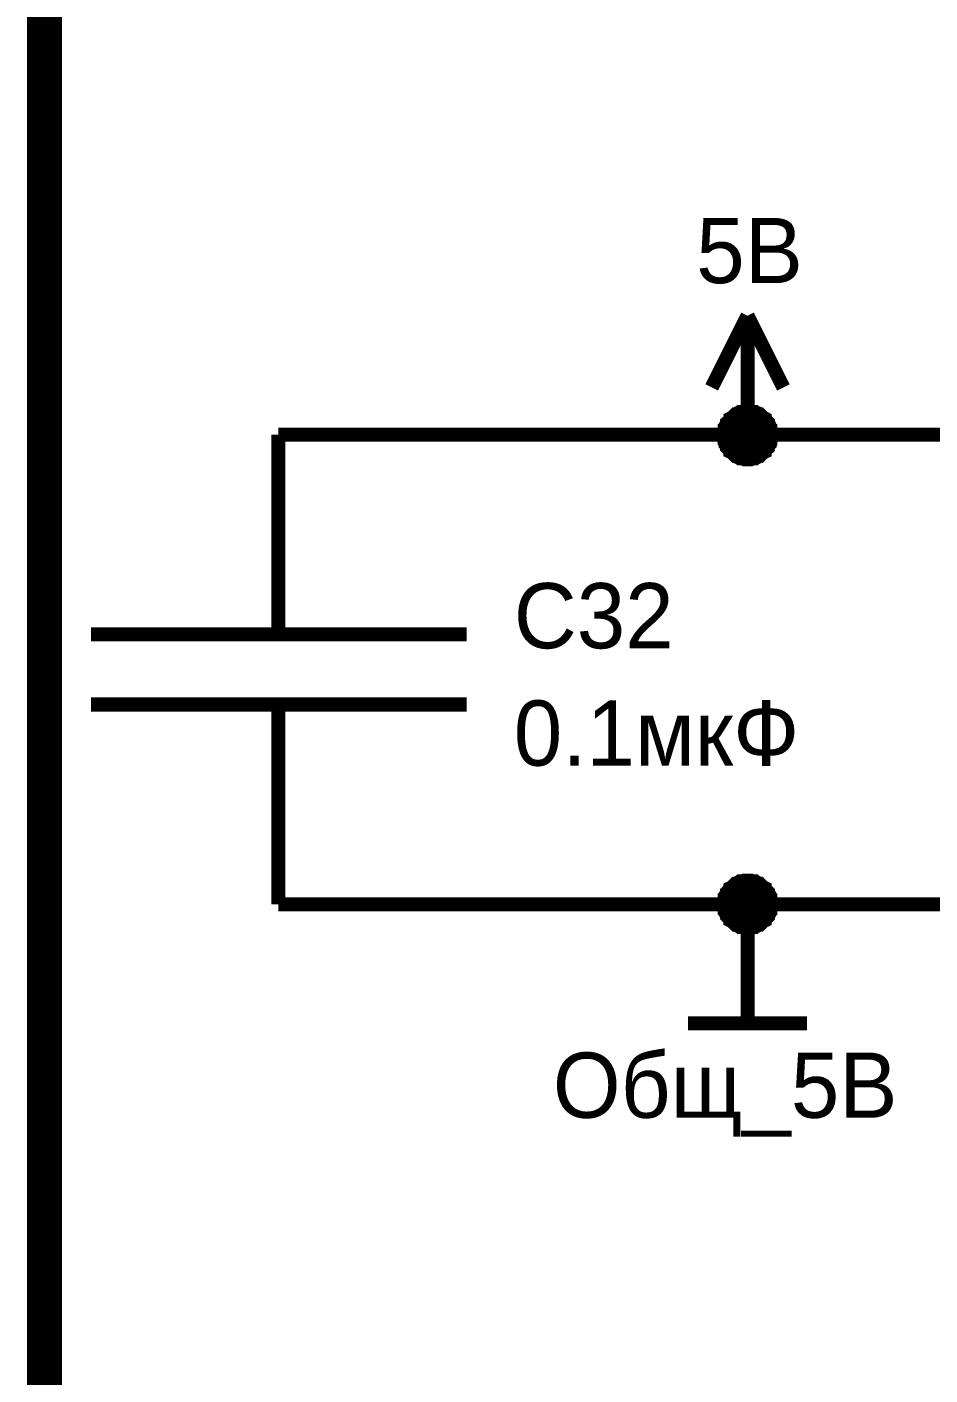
# Model space of a CAD drawing. Extents: x 0 to 594, y 0 to 420.
# Drawn here: x 234.67 to 253.92, y 242.46 to 271.19 of the extents above; entities that cross this region are included whole.
import ezdxf

# ---------------------------------------------------------------- set-up
doc = ezdxf.new("R2010")
doc.units = 0
doc.layers.add('SHEET', color=255, linetype='CONTINUOUS')

msp = doc.modelspace()

# ---------------------------------------------------------------- linework, layer by layer
at = {"layer": 'SHEET'}
for points, const_width in [([(235.044, 302.492), (235.044, 202.495)], 0.749), ([(250.029, 265.036), (249.265, 263.508)], 0.3), ([(250.029, 265.036), (250.793, 263.508)], 0.3), ([(250.029, 262.5), (250.029, 265.036)], 0.3), ([(249.526, 262.5), (249.526, 262.517), (249.526, 262.552), (249.526, 262.569), (249.543, 262.604), (249.543, 262.622), (249.543, 262.656), (249.561, 262.674), (249.561, 262.691), (249.578, 262.726), (249.595, 262.743), (249.595, 262.761), (249.613, 262.778), (249.63, 262.795), (249.647, 262.813), (249.665, 262.83), (249.665, 262.847), (249.699, 262.865), (249.717, 262.882), (249.734, 262.9), (249.752, 262.917), (249.769, 262.934), (249.786, 262.934), (249.804, 262.952), (249.838, 262.969), (249.856, 262.969), (249.873, 262.986), (249.908, 262.986), (249.925, 262.986), (249.96, 263.004), (249.977, 263.004), (250.012, 263.004), (250.029, 263.004)], 0.3), ([(249.526, 262.5), (249.526, 262.517), (249.526, 262.552), (249.526, 262.569), (249.543, 262.604), (249.543, 262.622), (249.543, 262.656), (249.561, 262.674), (249.561, 262.691), (249.578, 262.726), (249.595, 262.743), (249.595, 262.761), (249.613, 262.778), (249.63, 262.795), (249.647, 262.813), (249.665, 262.83), (249.665, 262.847), (249.699, 262.865), (249.717, 262.882), (249.734, 262.9), (249.752, 262.917), (249.769, 262.934), (249.786, 262.934), (249.804, 262.952), (249.838, 262.969), (249.856, 262.969), (249.873, 262.986), (249.908, 262.986), (249.925, 262.986), (249.96, 263.004), (249.977, 263.004), (250.012, 263.004), (250.029, 263.004)], 0.3), ([(249.526, 262.5), (249.526, 262.517), (249.526, 262.552), (249.526, 262.569), (249.543, 262.604), (249.543, 262.622), (249.543, 262.656), (249.561, 262.674), (249.561, 262.691), (249.578, 262.726), (249.595, 262.743), (249.595, 262.761), (249.613, 262.778), (249.63, 262.795), (249.647, 262.813), (249.665, 262.83), (249.665, 262.847), (249.699, 262.865), (249.717, 262.882), (249.734, 262.9), (249.752, 262.917), (249.769, 262.934), (249.786, 262.934), (249.804, 262.952), (249.838, 262.969), (249.856, 262.969), (249.873, 262.986), (249.908, 262.986), (249.925, 262.986), (249.96, 263.004), (249.977, 263.004), (250.012, 263.004), (250.029, 263.004)], 0.0991), ([(249.526, 262.5), (249.526, 262.517), (249.526, 262.552), (249.526, 262.569), (249.543, 262.604), (249.543, 262.622), (249.543, 262.656), (249.561, 262.674), (249.561, 262.691), (249.578, 262.726), (249.595, 262.743), (249.595, 262.761), (249.613, 262.778), (249.63, 262.795), (249.647, 262.813), (249.665, 262.83), (249.665, 262.847), (249.699, 262.865), (249.717, 262.882), (249.734, 262.9), (249.752, 262.917), (249.769, 262.934), (249.786, 262.934), (249.804, 262.952), (249.838, 262.969), (249.856, 262.969), (249.873, 262.986), (249.908, 262.986), (249.925, 262.986), (249.96, 263.004), (249.977, 263.004), (250.012, 263.004), (250.029, 263.004)], 0.0991), ([(250.029, 263.004), (250.029, 263.004)], 0.3), ([(250.029, 263.004), (250.047, 263.004), (250.082, 263.004), (250.099, 263.004), (250.134, 262.986), (250.151, 262.986), (250.186, 262.986), (250.203, 262.969), (250.22, 262.969), (250.255, 262.952), (250.273, 262.934), (250.29, 262.934), (250.307, 262.917), (250.325, 262.9), (250.342, 262.882), (250.359, 262.865), (250.394, 262.847), (250.394, 262.83), (250.411, 262.813), (250.429, 262.795), (250.446, 262.778), (250.464, 262.761), (250.464, 262.743), (250.481, 262.726), (250.498, 262.691), (250.498, 262.674), (250.516, 262.656), (250.516, 262.622), (250.516, 262.604), (250.533, 262.569), (250.533, 262.552), (250.533, 262.517), (250.533, 262.5)], 0.3), ([(250.029, 263.004), (250.029, 263.004)], 0.3), ([(250.029, 263.004), (250.047, 263.004), (250.082, 263.004), (250.099, 263.004), (250.134, 262.986), (250.151, 262.986), (250.186, 262.986), (250.203, 262.969), (250.22, 262.969), (250.255, 262.952), (250.273, 262.934), (250.29, 262.934), (250.307, 262.917), (250.325, 262.9), (250.342, 262.882), (250.359, 262.865), (250.394, 262.847), (250.394, 262.83), (250.411, 262.813), (250.429, 262.795), (250.446, 262.778), (250.464, 262.761), (250.464, 262.743), (250.481, 262.726), (250.498, 262.691), (250.498, 262.674), (250.516, 262.656), (250.516, 262.622), (250.516, 262.604), (250.533, 262.569), (250.533, 262.552), (250.533, 262.517), (250.533, 262.5)], 0.3), ([(250.029, 263.004), (250.029, 263.004)], 0.0991), ([(250.029, 263.004), (250.047, 263.004), (250.082, 263.004), (250.099, 263.004), (250.134, 262.986), (250.151, 262.986), (250.186, 262.986), (250.203, 262.969), (250.22, 262.969), (250.255, 262.952), (250.273, 262.934), (250.29, 262.934), (250.307, 262.917), (250.325, 262.9), (250.342, 262.882), (250.359, 262.865), (250.394, 262.847), (250.394, 262.83), (250.411, 262.813), (250.429, 262.795), (250.446, 262.778), (250.464, 262.761), (250.464, 262.743), (250.481, 262.726), (250.498, 262.691), (250.498, 262.674), (250.516, 262.656), (250.516, 262.622), (250.516, 262.604), (250.533, 262.569), (250.533, 262.552), (250.533, 262.517), (250.533, 262.5)], 0.0991), ([(250.029, 263.004), (250.029, 263.004)], 0.0991), ([(250.029, 263.004), (250.047, 263.004), (250.082, 263.004), (250.099, 263.004), (250.134, 262.986), (250.151, 262.986), (250.186, 262.986), (250.203, 262.969), (250.22, 262.969), (250.255, 262.952), (250.273, 262.934), (250.29, 262.934), (250.307, 262.917), (250.325, 262.9), (250.342, 262.882), (250.359, 262.865), (250.394, 262.847), (250.394, 262.83), (250.411, 262.813), (250.429, 262.795), (250.446, 262.778), (250.464, 262.761), (250.464, 262.743), (250.481, 262.726), (250.498, 262.691), (250.498, 262.674), (250.516, 262.656), (250.516, 262.622), (250.516, 262.604), (250.533, 262.569), (250.533, 262.552), (250.533, 262.517), (250.533, 262.5)], 0.0991), ([(240.028, 258.244), (240.028, 262.5)], 0.3), ([(267.515, 262.5), (260.031, 262.5), (260.031, 262.5), (240.028, 262.5)], 0.3), ([(250.029, 261.979), (250.012, 261.979), (249.977, 261.979), (249.96, 261.979), (249.925, 261.996), (249.908, 261.996), (249.873, 261.996), (249.856, 262.014), (249.838, 262.014), (249.804, 262.031), (249.786, 262.048), (249.769, 262.048), (249.752, 262.066), (249.734, 262.083), (249.717, 262.1), (249.699, 262.118), (249.665, 262.135), (249.665, 262.153), (249.647, 262.17), (249.63, 262.187), (249.613, 262.205), (249.595, 262.222), (249.595, 262.257), (249.578, 262.274), (249.561, 262.292), (249.561, 262.326), (249.543, 262.344), (249.543, 262.361), (249.543, 262.396), (249.526, 262.413), (249.526, 262.448), (249.526, 262.465), (249.526, 262.5)], 0.3), ([(249.526, 262.5), (249.526, 262.5)], 0.3), ([(250.029, 261.979), (250.012, 261.979), (249.977, 261.979), (249.96, 261.979), (249.925, 261.996), (249.908, 261.996), (249.873, 261.996), (249.856, 262.014), (249.838, 262.014), (249.804, 262.031), (249.786, 262.048), (249.769, 262.048), (249.752, 262.066), (249.734, 262.083), (249.717, 262.1), (249.699, 262.118), (249.665, 262.135), (249.665, 262.153), (249.647, 262.17), (249.63, 262.187), (249.613, 262.205), (249.595, 262.222), (249.595, 262.257), (249.578, 262.274), (249.561, 262.292), (249.561, 262.326), (249.543, 262.344), (249.543, 262.361), (249.543, 262.396), (249.526, 262.413), (249.526, 262.448), (249.526, 262.465), (249.526, 262.5)], 0.3), ([(249.526, 262.5), (249.526, 262.5)], 0.3), ([(250.533, 262.5), (250.533, 262.465), (250.533, 262.448), (250.533, 262.413), (250.516, 262.396), (250.516, 262.361), (250.516, 262.344), (250.498, 262.326), (250.498, 262.292), (250.481, 262.274), (250.464, 262.257), (250.464, 262.222), (250.446, 262.205), (250.429, 262.187), (250.411, 262.17), (250.394, 262.153), (250.394, 262.135), (250.359, 262.118), (250.342, 262.1), (250.325, 262.083), (250.307, 262.066), (250.29, 262.048), (250.273, 262.048), (250.255, 262.031), (250.22, 262.014), (250.203, 262.014), (250.186, 261.996), (250.151, 261.996), (250.134, 261.996), (250.099, 261.979), (250.082, 261.979), (250.047, 261.979), (250.029, 261.979)], 0.3), ([(250.533, 262.5), (250.533, 262.465), (250.533, 262.448), (250.533, 262.413), (250.516, 262.396), (250.516, 262.361), (250.516, 262.344), (250.498, 262.326), (250.498, 262.292), (250.481, 262.274), (250.464, 262.257), (250.464, 262.222), (250.446, 262.205), (250.429, 262.187), (250.411, 262.17), (250.394, 262.153), (250.394, 262.135), (250.359, 262.118), (250.342, 262.1), (250.325, 262.083), (250.307, 262.066), (250.29, 262.048), (250.273, 262.048), (250.255, 262.031), (250.22, 262.014), (250.203, 262.014), (250.186, 261.996), (250.151, 261.996), (250.134, 261.996), (250.099, 261.979), (250.082, 261.979), (250.047, 261.979), (250.029, 261.979)], 0.3), ([(250.533, 262.5), (250.533, 262.5), (250.533, 262.5), (250.533, 262.5), (250.533, 262.5), (250.533, 262.5), (250.533, 262.5), (250.533, 262.5), (250.533, 262.5), (250.533, 262.5), (250.533, 262.5), (250.533, 262.5), (250.533, 262.5), (250.533, 262.5), (250.533, 262.5), (250.533, 262.5), (250.533, 262.5), (250.533, 262.5), (250.533, 262.5), (250.533, 262.5), (250.533, 262.5), (250.533, 262.5), (250.533, 262.5), (250.533, 262.5), (250.533, 262.5), (250.533, 262.5), (250.533, 262.5), (250.533, 262.5), (250.533, 262.5), (250.533, 262.5), (250.533, 262.5), (250.533, 262.5), (250.533, 262.5)], 0.3), ([(250.533, 262.5), (250.533, 262.5)], 0.3), ([(250.533, 262.5), (250.533, 262.5), (250.533, 262.5), (250.533, 262.5), (250.533, 262.5), (250.533, 262.5), (250.533, 262.5), (250.533, 262.5), (250.533, 262.5), (250.533, 262.5), (250.533, 262.5), (250.533, 262.5), (250.533, 262.5), (250.533, 262.5), (250.533, 262.5), (250.533, 262.5), (250.533, 262.5), (250.533, 262.5), (250.533, 262.5), (250.533, 262.5), (250.533, 262.5), (250.533, 262.5), (250.533, 262.5), (250.533, 262.5), (250.533, 262.5), (250.533, 262.5), (250.533, 262.5), (250.533, 262.5), (250.533, 262.5), (250.533, 262.5), (250.533, 262.5), (250.533, 262.5), (250.533, 262.5)], 0.3), ([(250.533, 262.5), (250.533, 262.5)], 0.3), ([(250.029, 261.979), (250.012, 261.979), (249.977, 261.979), (249.96, 261.979), (249.925, 261.996), (249.908, 261.996), (249.873, 261.996), (249.856, 262.014), (249.838, 262.014), (249.804, 262.031), (249.786, 262.048), (249.769, 262.048), (249.752, 262.066), (249.734, 262.083), (249.717, 262.1), (249.699, 262.118), (249.665, 262.135), (249.665, 262.153), (249.647, 262.17), (249.63, 262.187), (249.613, 262.205), (249.595, 262.222), (249.595, 262.257), (249.578, 262.274), (249.561, 262.292), (249.561, 262.326), (249.543, 262.344), (249.543, 262.361), (249.543, 262.396), (249.526, 262.413), (249.526, 262.448), (249.526, 262.465), (249.526, 262.5)], 0.0991), ([(249.526, 262.5), (249.526, 262.5)], 0.0991), ([(250.029, 261.979), (250.012, 261.979), (249.977, 261.979), (249.96, 261.979), (249.925, 261.996), (249.908, 261.996), (249.873, 261.996), (249.856, 262.014), (249.838, 262.014), (249.804, 262.031), (249.786, 262.048), (249.769, 262.048), (249.752, 262.066), (249.734, 262.083), (249.717, 262.1), (249.699, 262.118), (249.665, 262.135), (249.665, 262.153), (249.647, 262.17), (249.63, 262.187), (249.613, 262.205), (249.595, 262.222), (249.595, 262.257), (249.578, 262.274), (249.561, 262.292), (249.561, 262.326), (249.543, 262.344), (249.543, 262.361), (249.543, 262.396), (249.526, 262.413), (249.526, 262.448), (249.526, 262.465), (249.526, 262.5)], 0.0991), ([(249.526, 262.5), (249.526, 262.5)], 0.0991), ([(250.533, 262.5), (250.533, 262.465), (250.533, 262.448), (250.533, 262.413), (250.516, 262.396), (250.516, 262.361), (250.516, 262.344), (250.498, 262.326), (250.498, 262.292), (250.481, 262.274), (250.464, 262.257), (250.464, 262.222), (250.446, 262.205), (250.429, 262.187), (250.411, 262.17), (250.394, 262.153), (250.394, 262.135), (250.359, 262.118), (250.342, 262.1), (250.325, 262.083), (250.307, 262.066), (250.29, 262.048), (250.273, 262.048), (250.255, 262.031), (250.22, 262.014), (250.203, 262.014), (250.186, 261.996), (250.151, 261.996), (250.134, 261.996), (250.099, 261.979), (250.082, 261.979), (250.047, 261.979), (250.029, 261.979)], 0.0991), ([(250.533, 262.5), (250.533, 262.465), (250.533, 262.448), (250.533, 262.413), (250.516, 262.396), (250.516, 262.361), (250.516, 262.344), (250.498, 262.326), (250.498, 262.292), (250.481, 262.274), (250.464, 262.257), (250.464, 262.222), (250.446, 262.205), (250.429, 262.187), (250.411, 262.17), (250.394, 262.153), (250.394, 262.135), (250.359, 262.118), (250.342, 262.1), (250.325, 262.083), (250.307, 262.066), (250.29, 262.048), (250.273, 262.048), (250.255, 262.031), (250.22, 262.014), (250.203, 262.014), (250.186, 261.996), (250.151, 261.996), (250.134, 261.996), (250.099, 261.979), (250.082, 261.979), (250.047, 261.979), (250.029, 261.979)], 0.0991), ([(250.533, 262.5), (250.533, 262.5), (250.533, 262.5), (250.533, 262.5), (250.533, 262.5), (250.533, 262.5), (250.533, 262.5), (250.533, 262.5), (250.533, 262.5), (250.533, 262.5), (250.533, 262.5), (250.533, 262.5), (250.533, 262.5), (250.533, 262.5), (250.533, 262.5), (250.533, 262.5), (250.533, 262.5), (250.533, 262.5), (250.533, 262.5), (250.533, 262.5), (250.533, 262.5), (250.533, 262.5), (250.533, 262.5), (250.533, 262.5), (250.533, 262.5), (250.533, 262.5), (250.533, 262.5), (250.533, 262.5), (250.533, 262.5), (250.533, 262.5), (250.533, 262.5), (250.533, 262.5), (250.533, 262.5)], 0.0991), ([(250.533, 262.5), (250.533, 262.5)], 0.0991), ([(250.533, 262.5), (250.533, 262.5), (250.533, 262.5), (250.533, 262.5), (250.533, 262.5), (250.533, 262.5), (250.533, 262.5), (250.533, 262.5), (250.533, 262.5), (250.533, 262.5), (250.533, 262.5), (250.533, 262.5), (250.533, 262.5), (250.533, 262.5), (250.533, 262.5), (250.533, 262.5), (250.533, 262.5), (250.533, 262.5), (250.533, 262.5), (250.533, 262.5), (250.533, 262.5), (250.533, 262.5), (250.533, 262.5), (250.533, 262.5), (250.533, 262.5), (250.533, 262.5), (250.533, 262.5), (250.533, 262.5), (250.533, 262.5), (250.533, 262.5), (250.533, 262.5), (250.533, 262.5), (250.533, 262.5)], 0.0991), ([(250.533, 262.5), (250.533, 262.5)], 0.0991), ([(244.039, 258.244), (236.034, 258.244)], 0.3), ([(244.039, 256.75), (236.034, 256.75)], 0.3), ([(240.028, 256.75), (240.028, 252.493)], 0.3), ([(249.526, 252.493), (249.526, 252.511), (249.526, 252.546), (249.526, 252.563), (249.543, 252.598), (249.543, 252.615), (249.543, 252.65), (249.561, 252.667), (249.561, 252.684), (249.578, 252.719), (249.595, 252.737), (249.595, 252.754), (249.613, 252.771), (249.63, 252.789), (249.647, 252.806), (249.665, 252.823), (249.665, 252.841), (249.699, 252.858), (249.717, 252.876), (249.734, 252.893), (249.752, 252.91), (249.769, 252.928), (249.786, 252.928), (249.804, 252.945), (249.838, 252.962), (249.856, 252.962), (249.873, 252.98), (249.908, 252.98), (249.925, 252.98), (249.96, 252.997), (249.977, 252.997), (250.012, 252.997), (250.029, 252.997)], 0.3), ([(249.526, 252.493), (249.526, 252.511), (249.526, 252.546), (249.526, 252.563), (249.543, 252.598), (249.543, 252.615), (249.543, 252.65), (249.561, 252.667), (249.561, 252.684), (249.578, 252.719), (249.595, 252.737), (249.595, 252.754), (249.613, 252.771), (249.63, 252.789), (249.647, 252.806), (249.665, 252.823), (249.665, 252.841), (249.699, 252.858), (249.717, 252.876), (249.734, 252.893), (249.752, 252.91), (249.769, 252.928), (249.786, 252.928), (249.804, 252.945), (249.838, 252.962), (249.856, 252.962), (249.873, 252.98), (249.908, 252.98), (249.925, 252.98), (249.96, 252.997), (249.977, 252.997), (250.012, 252.997), (250.029, 252.997)], 0.3), ([(250.029, 252.997), (250.029, 252.997)], 0.3), ([(250.029, 252.997), (250.047, 252.997), (250.082, 252.997), (250.099, 252.997), (250.134, 252.98), (250.151, 252.98), (250.186, 252.98), (250.203, 252.962), (250.22, 252.962), (250.255, 252.945), (250.273, 252.928), (250.29, 252.928), (250.307, 252.91), (250.325, 252.893), (250.342, 252.876), (250.359, 252.858), (250.394, 252.841), (250.394, 252.823), (250.411, 252.806), (250.429, 252.789), (250.446, 252.771), (250.464, 252.754), (250.464, 252.737), (250.481, 252.719), (250.498, 252.684), (250.498, 252.667), (250.516, 252.65), (250.516, 252.615), (250.516, 252.598), (250.533, 252.563), (250.533, 252.546), (250.533, 252.511), (250.533, 252.493)], 0.3), ([(250.029, 252.997), (250.029, 252.997)], 0.3), ([(250.029, 252.997), (250.047, 252.997), (250.082, 252.997), (250.099, 252.997), (250.134, 252.98), (250.151, 252.98), (250.186, 252.98), (250.203, 252.962), (250.22, 252.962), (250.255, 252.945), (250.273, 252.928), (250.29, 252.928), (250.307, 252.91), (250.325, 252.893), (250.342, 252.876), (250.359, 252.858), (250.394, 252.841), (250.394, 252.823), (250.411, 252.806), (250.429, 252.789), (250.446, 252.771), (250.464, 252.754), (250.464, 252.737), (250.481, 252.719), (250.498, 252.684), (250.498, 252.667), (250.516, 252.65), (250.516, 252.615), (250.516, 252.598), (250.533, 252.563), (250.533, 252.546), (250.533, 252.511), (250.533, 252.493)], 0.3), ([(249.526, 252.493), (249.526, 252.511), (249.526, 252.546), (249.526, 252.563), (249.543, 252.598), (249.543, 252.615), (249.543, 252.65), (249.561, 252.667), (249.561, 252.684), (249.578, 252.719), (249.595, 252.737), (249.595, 252.754), (249.613, 252.771), (249.63, 252.789), (249.647, 252.806), (249.665, 252.823), (249.665, 252.841), (249.699, 252.858), (249.717, 252.876), (249.734, 252.893), (249.752, 252.91), (249.769, 252.928), (249.786, 252.928), (249.804, 252.945), (249.838, 252.962), (249.856, 252.962), (249.873, 252.98), (249.908, 252.98), (249.925, 252.98), (249.96, 252.997), (249.977, 252.997), (250.012, 252.997), (250.029, 252.997)], 0.0991), ([(249.526, 252.493), (249.526, 252.511), (249.526, 252.546), (249.526, 252.563), (249.543, 252.598), (249.543, 252.615), (249.543, 252.65), (249.561, 252.667), (249.561, 252.684), (249.578, 252.719), (249.595, 252.737), (249.595, 252.754), (249.613, 252.771), (249.63, 252.789), (249.647, 252.806), (249.665, 252.823), (249.665, 252.841), (249.699, 252.858), (249.717, 252.876), (249.734, 252.893), (249.752, 252.91), (249.769, 252.928), (249.786, 252.928), (249.804, 252.945), (249.838, 252.962), (249.856, 252.962), (249.873, 252.98), (249.908, 252.98), (249.925, 252.98), (249.96, 252.997), (249.977, 252.997), (250.012, 252.997), (250.029, 252.997)], 0.0991), ([(250.029, 252.997), (250.029, 252.997)], 0.0991), ([(250.029, 252.997), (250.047, 252.997), (250.082, 252.997), (250.099, 252.997), (250.134, 252.98), (250.151, 252.98), (250.186, 252.98), (250.203, 252.962), (250.22, 252.962), (250.255, 252.945), (250.273, 252.928), (250.29, 252.928), (250.307, 252.91), (250.325, 252.893), (250.342, 252.876), (250.359, 252.858), (250.394, 252.841), (250.394, 252.823), (250.411, 252.806), (250.429, 252.789), (250.446, 252.771), (250.464, 252.754), (250.464, 252.737), (250.481, 252.719), (250.498, 252.684), (250.498, 252.667), (250.516, 252.65), (250.516, 252.615), (250.516, 252.598), (250.533, 252.563), (250.533, 252.546), (250.533, 252.511), (250.533, 252.493)], 0.0991), ([(250.029, 252.997), (250.029, 252.997)], 0.0991), ([(250.029, 252.997), (250.047, 252.997), (250.082, 252.997), (250.099, 252.997), (250.134, 252.98), (250.151, 252.98), (250.186, 252.98), (250.203, 252.962), (250.22, 252.962), (250.255, 252.945), (250.273, 252.928), (250.29, 252.928), (250.307, 252.91), (250.325, 252.893), (250.342, 252.876), (250.359, 252.858), (250.394, 252.841), (250.394, 252.823), (250.411, 252.806), (250.429, 252.789), (250.446, 252.771), (250.464, 252.754), (250.464, 252.737), (250.481, 252.719), (250.498, 252.684), (250.498, 252.667), (250.516, 252.65), (250.516, 252.615), (250.516, 252.598), (250.533, 252.563), (250.533, 252.546), (250.533, 252.511), (250.533, 252.493)], 0.0991), ([(240.028, 252.493), (260.031, 252.493)], 0.3), ([(250.029, 251.99), (250.012, 251.99), (249.977, 251.99), (249.96, 251.99), (249.925, 252.007), (249.908, 252.007), (249.873, 252.007), (249.856, 252.024), (249.838, 252.024), (249.804, 252.042), (249.786, 252.059), (249.769, 252.059), (249.752, 252.076), (249.734, 252.094), (249.717, 252.111), (249.699, 252.129), (249.665, 252.146), (249.665, 252.163), (249.647, 252.181), (249.63, 252.198), (249.613, 252.215), (249.595, 252.233), (249.595, 252.25), (249.578, 252.268), (249.561, 252.302), (249.561, 252.32), (249.543, 252.337), (249.543, 252.372), (249.543, 252.389), (249.526, 252.424), (249.526, 252.441), (249.526, 252.476), (249.526, 252.493)], 0.3), ([(249.526, 252.493), (249.526, 252.493)], 0.3), ([(250.029, 251.99), (250.012, 251.99), (249.977, 251.99), (249.96, 251.99), (249.925, 252.007), (249.908, 252.007), (249.873, 252.007), (249.856, 252.024), (249.838, 252.024), (249.804, 252.042), (249.786, 252.059), (249.769, 252.059), (249.752, 252.076), (249.734, 252.094), (249.717, 252.111), (249.699, 252.129), (249.665, 252.146), (249.665, 252.163), (249.647, 252.181), (249.63, 252.198), (249.613, 252.215), (249.595, 252.233), (249.595, 252.25), (249.578, 252.268), (249.561, 252.302), (249.561, 252.32), (249.543, 252.337), (249.543, 252.372), (249.543, 252.389), (249.526, 252.424), (249.526, 252.441), (249.526, 252.476), (249.526, 252.493)], 0.3), ([(249.526, 252.493), (249.526, 252.493)], 0.3), ([(250.029, 252.493), (250.029, 249.957)], 0.3), ([(250.533, 252.493), (250.533, 252.476), (250.533, 252.441), (250.533, 252.424), (250.516, 252.389), (250.516, 252.372), (250.516, 252.337), (250.498, 252.32), (250.498, 252.302), (250.481, 252.268), (250.464, 252.25), (250.464, 252.233), (250.446, 252.215), (250.429, 252.198), (250.411, 252.181), (250.394, 252.163), (250.394, 252.146), (250.359, 252.129), (250.342, 252.111), (250.325, 252.094), (250.307, 252.076), (250.29, 252.059), (250.273, 252.059), (250.255, 252.042), (250.22, 252.024), (250.203, 252.024), (250.186, 252.007), (250.151, 252.007), (250.134, 252.007), (250.099, 251.99), (250.082, 251.99), (250.047, 251.99), (250.029, 251.99)], 0.3), ([(250.533, 252.493), (250.533, 252.476), (250.533, 252.441), (250.533, 252.424), (250.516, 252.389), (250.516, 252.372), (250.516, 252.337), (250.498, 252.32), (250.498, 252.302), (250.481, 252.268), (250.464, 252.25), (250.464, 252.233), (250.446, 252.215), (250.429, 252.198), (250.411, 252.181), (250.394, 252.163), (250.394, 252.146), (250.359, 252.129), (250.342, 252.111), (250.325, 252.094), (250.307, 252.076), (250.29, 252.059), (250.273, 252.059), (250.255, 252.042), (250.22, 252.024), (250.203, 252.024), (250.186, 252.007), (250.151, 252.007), (250.134, 252.007), (250.099, 251.99), (250.082, 251.99), (250.047, 251.99), (250.029, 251.99)], 0.3), ([(250.533, 252.493), (250.533, 252.493), (250.533, 252.493), (250.533, 252.493), (250.533, 252.493), (250.533, 252.493), (250.533, 252.493), (250.533, 252.493), (250.533, 252.493), (250.533, 252.493), (250.533, 252.493), (250.533, 252.493), (250.533, 252.493), (250.533, 252.493), (250.533, 252.493), (250.533, 252.493), (250.533, 252.493), (250.533, 252.493), (250.533, 252.493), (250.533, 252.493), (250.533, 252.493), (250.533, 252.493), (250.533, 252.493), (250.533, 252.493), (250.533, 252.493), (250.533, 252.493), (250.533, 252.493), (250.533, 252.493), (250.533, 252.493), (250.533, 252.493), (250.533, 252.493), (250.533, 252.493), (250.533, 252.493)], 0.3), ([(250.533, 252.493), (250.533, 252.493)], 0.3), ([(250.533, 252.493), (250.533, 252.493), (250.533, 252.493), (250.533, 252.493), (250.533, 252.493), (250.533, 252.493), (250.533, 252.493), (250.533, 252.493), (250.533, 252.493), (250.533, 252.493), (250.533, 252.493), (250.533, 252.493), (250.533, 252.493), (250.533, 252.493), (250.533, 252.493), (250.533, 252.493), (250.533, 252.493), (250.533, 252.493), (250.533, 252.493), (250.533, 252.493), (250.533, 252.493), (250.533, 252.493), (250.533, 252.493), (250.533, 252.493), (250.533, 252.493), (250.533, 252.493), (250.533, 252.493), (250.533, 252.493), (250.533, 252.493), (250.533, 252.493), (250.533, 252.493), (250.533, 252.493), (250.533, 252.493)], 0.3), ([(250.533, 252.493), (250.533, 252.493)], 0.3), ([(250.029, 251.99), (250.012, 251.99), (249.977, 251.99), (249.96, 251.99), (249.925, 252.007), (249.908, 252.007), (249.873, 252.007), (249.856, 252.024), (249.838, 252.024), (249.804, 252.042), (249.786, 252.059), (249.769, 252.059), (249.752, 252.076), (249.734, 252.094), (249.717, 252.111), (249.699, 252.129), (249.665, 252.146), (249.665, 252.163), (249.647, 252.181), (249.63, 252.198), (249.613, 252.215), (249.595, 252.233), (249.595, 252.25), (249.578, 252.268), (249.561, 252.302), (249.561, 252.32), (249.543, 252.337), (249.543, 252.372), (249.543, 252.389), (249.526, 252.424), (249.526, 252.441), (249.526, 252.476), (249.526, 252.493)], 0.0991), ([(249.526, 252.493), (249.526, 252.493)], 0.0991), ([(250.029, 251.99), (250.012, 251.99), (249.977, 251.99), (249.96, 251.99), (249.925, 252.007), (249.908, 252.007), (249.873, 252.007), (249.856, 252.024), (249.838, 252.024), (249.804, 252.042), (249.786, 252.059), (249.769, 252.059), (249.752, 252.076), (249.734, 252.094), (249.717, 252.111), (249.699, 252.129), (249.665, 252.146), (249.665, 252.163), (249.647, 252.181), (249.63, 252.198), (249.613, 252.215), (249.595, 252.233), (249.595, 252.25), (249.578, 252.268), (249.561, 252.302), (249.561, 252.32), (249.543, 252.337), (249.543, 252.372), (249.543, 252.389), (249.526, 252.424), (249.526, 252.441), (249.526, 252.476), (249.526, 252.493)], 0.0991), ([(249.526, 252.493), (249.526, 252.493)], 0.0991), ([(250.533, 252.493), (250.533, 252.476), (250.533, 252.441), (250.533, 252.424), (250.516, 252.389), (250.516, 252.372), (250.516, 252.337), (250.498, 252.32), (250.498, 252.302), (250.481, 252.268), (250.464, 252.25), (250.464, 252.233), (250.446, 252.215), (250.429, 252.198), (250.411, 252.181), (250.394, 252.163), (250.394, 252.146), (250.359, 252.129), (250.342, 252.111), (250.325, 252.094), (250.307, 252.076), (250.29, 252.059), (250.273, 252.059), (250.255, 252.042), (250.22, 252.024), (250.203, 252.024), (250.186, 252.007), (250.151, 252.007), (250.134, 252.007), (250.099, 251.99), (250.082, 251.99), (250.047, 251.99), (250.029, 251.99)], 0.0991), ([(250.533, 252.493), (250.533, 252.476), (250.533, 252.441), (250.533, 252.424), (250.516, 252.389), (250.516, 252.372), (250.516, 252.337), (250.498, 252.32), (250.498, 252.302), (250.481, 252.268), (250.464, 252.25), (250.464, 252.233), (250.446, 252.215), (250.429, 252.198), (250.411, 252.181), (250.394, 252.163), (250.394, 252.146), (250.359, 252.129), (250.342, 252.111), (250.325, 252.094), (250.307, 252.076), (250.29, 252.059), (250.273, 252.059), (250.255, 252.042), (250.22, 252.024), (250.203, 252.024), (250.186, 252.007), (250.151, 252.007), (250.134, 252.007), (250.099, 251.99), (250.082, 251.99), (250.047, 251.99), (250.029, 251.99)], 0.0991), ([(250.533, 252.493), (250.533, 252.493), (250.533, 252.493), (250.533, 252.493), (250.533, 252.493), (250.533, 252.493), (250.533, 252.493), (250.533, 252.493), (250.533, 252.493), (250.533, 252.493), (250.533, 252.493), (250.533, 252.493), (250.533, 252.493), (250.533, 252.493), (250.533, 252.493), (250.533, 252.493), (250.533, 252.493), (250.533, 252.493), (250.533, 252.493), (250.533, 252.493), (250.533, 252.493), (250.533, 252.493), (250.533, 252.493), (250.533, 252.493), (250.533, 252.493), (250.533, 252.493), (250.533, 252.493), (250.533, 252.493), (250.533, 252.493), (250.533, 252.493), (250.533, 252.493), (250.533, 252.493), (250.533, 252.493)], 0.0991), ([(250.533, 252.493), (250.533, 252.493)], 0.0991), ([(250.533, 252.493), (250.533, 252.493), (250.533, 252.493), (250.533, 252.493), (250.533, 252.493), (250.533, 252.493), (250.533, 252.493), (250.533, 252.493), (250.533, 252.493), (250.533, 252.493), (250.533, 252.493), (250.533, 252.493), (250.533, 252.493), (250.533, 252.493), (250.533, 252.493), (250.533, 252.493), (250.533, 252.493), (250.533, 252.493), (250.533, 252.493), (250.533, 252.493), (250.533, 252.493), (250.533, 252.493), (250.533, 252.493), (250.533, 252.493), (250.533, 252.493), (250.533, 252.493), (250.533, 252.493), (250.533, 252.493), (250.533, 252.493), (250.533, 252.493), (250.533, 252.493), (250.533, 252.493), (250.533, 252.493)], 0.0991), ([(250.533, 252.493), (250.533, 252.493)], 0.0991), ([(248.762, 249.957), (251.297, 249.957)], 0.3)]:
    msp.add_lwpolyline(points, dxfattribs=dict(at, const_width=const_width))
at = {"layer": 'SHEET', "const_width": 0.508}
for points in [[(249.746, 262.5, 1), (250.254, 262.5, 1)], [(249.746, 252.5, 1), (250.254, 252.5, 1)]]:
    msp.add_lwpolyline(points, format="xyb", close=True, dxfattribs=at)

# ---------------------------------------------------------------- texts
at = {"layer": 'SHEET'}
for s, p in [('5В', (248.935, 265.731)), ('C32', (245.046, 257.948)), ('0.1мкФ', (245.046, 255.447)), ('Общ_5В', (245.879, 247.942))]:
    msp.add_text(s, height=1.3898, dxfattribs=at).set_placement(p)

doc.saveas('drawing.dxf')
